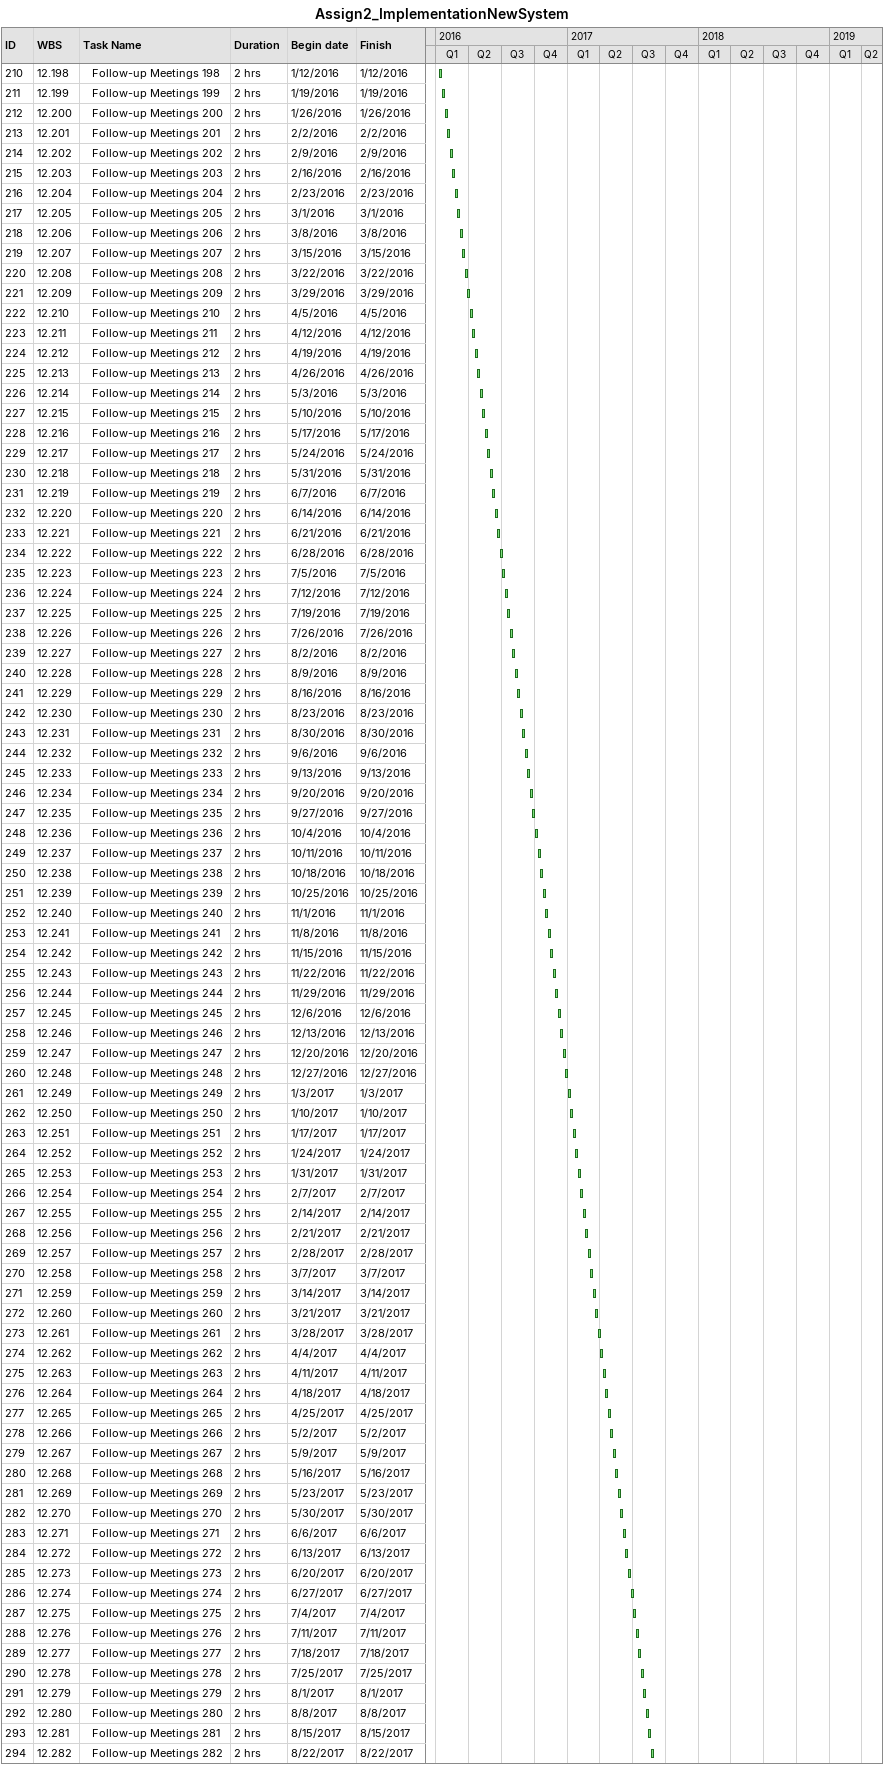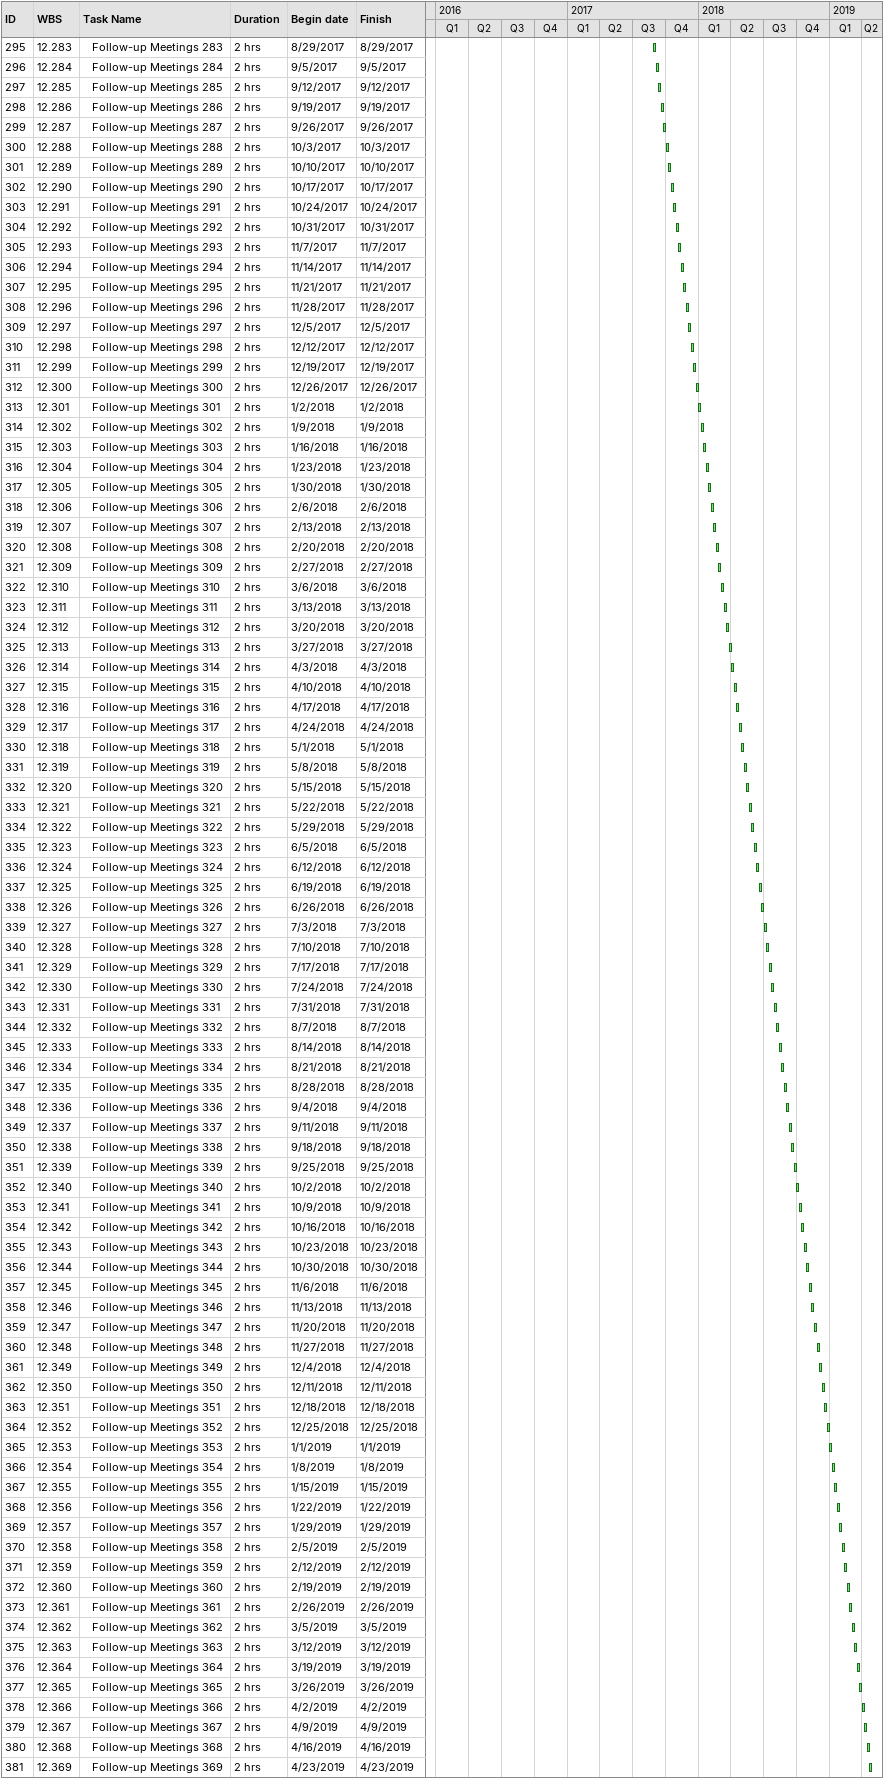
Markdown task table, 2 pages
Assign2_ImplementationNewSystem

| ID | WBS | Task | Duration | Start | Finish |
|---|---|---|---|---|---|
| 210 | 12.198 | Follow-up Meetings 198 | 2h | 2016-01-12 | 2016-01-12 |
| 211 | 12.199 | Follow-up Meetings 199 | 2h | 2016-01-19 | 2016-01-19 |
| 212 | 12.200 | Follow-up Meetings 200 | 2h | 2016-01-26 | 2016-01-26 |
| 213 | 12.201 | Follow-up Meetings 201 | 2h | 2016-02-02 | 2016-02-02 |
| 214 | 12.202 | Follow-up Meetings 202 | 2h | 2016-02-09 | 2016-02-09 |
| 215 | 12.203 | Follow-up Meetings 203 | 2h | 2016-02-16 | 2016-02-16 |
| 216 | 12.204 | Follow-up Meetings 204 | 2h | 2016-02-23 | 2016-02-23 |
| 217 | 12.205 | Follow-up Meetings 205 | 2h | 2016-03-01 | 2016-03-01 |
| 218 | 12.206 | Follow-up Meetings 206 | 2h | 2016-03-08 | 2016-03-08 |
| 219 | 12.207 | Follow-up Meetings 207 | 2h | 2016-03-15 | 2016-03-15 |
| 220 | 12.208 | Follow-up Meetings 208 | 2h | 2016-03-22 | 2016-03-22 |
| 221 | 12.209 | Follow-up Meetings 209 | 2h | 2016-03-29 | 2016-03-29 |
| 222 | 12.210 | Follow-up Meetings 210 | 2h | 2016-04-05 | 2016-04-05 |
| 223 | 12.211 | Follow-up Meetings 211 | 2h | 2016-04-12 | 2016-04-12 |
| 224 | 12.212 | Follow-up Meetings 212 | 2h | 2016-04-19 | 2016-04-19 |
| 225 | 12.213 | Follow-up Meetings 213 | 2h | 2016-04-26 | 2016-04-26 |
| 226 | 12.214 | Follow-up Meetings 214 | 2h | 2016-05-03 | 2016-05-03 |
| 227 | 12.215 | Follow-up Meetings 215 | 2h | 2016-05-10 | 2016-05-10 |
| 228 | 12.216 | Follow-up Meetings 216 | 2h | 2016-05-17 | 2016-05-17 |
| 229 | 12.217 | Follow-up Meetings 217 | 2h | 2016-05-24 | 2016-05-24 |
| 230 | 12.218 | Follow-up Meetings 218 | 2h | 2016-05-31 | 2016-05-31 |
| 231 | 12.219 | Follow-up Meetings 219 | 2h | 2016-06-07 | 2016-06-07 |
| 232 | 12.220 | Follow-up Meetings 220 | 2h | 2016-06-14 | 2016-06-14 |
| 233 | 12.221 | Follow-up Meetings 221 | 2h | 2016-06-21 | 2016-06-21 |
| 234 | 12.222 | Follow-up Meetings 222 | 2h | 2016-06-28 | 2016-06-28 |
| 235 | 12.223 | Follow-up Meetings 223 | 2h | 2016-07-05 | 2016-07-05 |
| 236 | 12.224 | Follow-up Meetings 224 | 2h | 2016-07-12 | 2016-07-12 |
| 237 | 12.225 | Follow-up Meetings 225 | 2h | 2016-07-19 | 2016-07-19 |
| 238 | 12.226 | Follow-up Meetings 226 | 2h | 2016-07-26 | 2016-07-26 |
| 239 | 12.227 | Follow-up Meetings 227 | 2h | 2016-08-02 | 2016-08-02 |
| 240 | 12.228 | Follow-up Meetings 228 | 2h | 2016-08-09 | 2016-08-09 |
| 241 | 12.229 | Follow-up Meetings 229 | 2h | 2016-08-16 | 2016-08-16 |
| 242 | 12.230 | Follow-up Meetings 230 | 2h | 2016-08-23 | 2016-08-23 |
| 243 | 12.231 | Follow-up Meetings 231 | 2h | 2016-08-30 | 2016-08-30 |
| 244 | 12.232 | Follow-up Meetings 232 | 2h | 2016-09-06 | 2016-09-06 |
| 245 | 12.233 | Follow-up Meetings 233 | 2h | 2016-09-13 | 2016-09-13 |
| 246 | 12.234 | Follow-up Meetings 234 | 2h | 2016-09-20 | 2016-09-20 |
| 247 | 12.235 | Follow-up Meetings 235 | 2h | 2016-09-27 | 2016-09-27 |
| 248 | 12.236 | Follow-up Meetings 236 | 2h | 2016-10-04 | 2016-10-04 |
| 249 | 12.237 | Follow-up Meetings 237 | 2h | 2016-10-11 | 2016-10-11 |
| 250 | 12.238 | Follow-up Meetings 238 | 2h | 2016-10-18 | 2016-10-18 |
| 251 | 12.239 | Follow-up Meetings 239 | 2h | 2016-10-25 | 2016-10-25 |
| 252 | 12.240 | Follow-up Meetings 240 | 2h | 2016-11-01 | 2016-11-01 |
| 253 | 12.241 | Follow-up Meetings 241 | 2h | 2016-11-08 | 2016-11-08 |
| 254 | 12.242 | Follow-up Meetings 242 | 2h | 2016-11-15 | 2016-11-15 |
| 255 | 12.243 | Follow-up Meetings 243 | 2h | 2016-11-22 | 2016-11-22 |
| 256 | 12.244 | Follow-up Meetings 244 | 2h | 2016-11-29 | 2016-11-29 |
| 257 | 12.245 | Follow-up Meetings 245 | 2h | 2016-12-06 | 2016-12-06 |
| 258 | 12.246 | Follow-up Meetings 246 | 2h | 2016-12-13 | 2016-12-13 |
| 259 | 12.247 | Follow-up Meetings 247 | 2h | 2016-12-20 | 2016-12-20 |
| 260 | 12.248 | Follow-up Meetings 248 | 2h | 2016-12-27 | 2016-12-27 |
| 261 | 12.249 | Follow-up Meetings 249 | 2h | 2017-01-03 | 2017-01-03 |
| 262 | 12.250 | Follow-up Meetings 250 | 2h | 2017-01-10 | 2017-01-10 |
| 263 | 12.251 | Follow-up Meetings 251 | 2h | 2017-01-17 | 2017-01-17 |
| 264 | 12.252 | Follow-up Meetings 252 | 2h | 2017-01-24 | 2017-01-24 |
| 265 | 12.253 | Follow-up Meetings 253 | 2h | 2017-01-31 | 2017-01-31 |
| 266 | 12.254 | Follow-up Meetings 254 | 2h | 2017-02-07 | 2017-02-07 |
| 267 | 12.255 | Follow-up Meetings 255 | 2h | 2017-02-14 | 2017-02-14 |
| 268 | 12.256 | Follow-up Meetings 256 | 2h | 2017-02-21 | 2017-02-21 |
| 269 | 12.257 | Follow-up Meetings 257 | 2h | 2017-02-28 | 2017-02-28 |
| 270 | 12.258 | Follow-up Meetings 258 | 2h | 2017-03-07 | 2017-03-07 |
| 271 | 12.259 | Follow-up Meetings 259 | 2h | 2017-03-14 | 2017-03-14 |
| 272 | 12.260 | Follow-up Meetings 260 | 2h | 2017-03-21 | 2017-03-21 |
| 273 | 12.261 | Follow-up Meetings 261 | 2h | 2017-03-28 | 2017-03-28 |
| 274 | 12.262 | Follow-up Meetings 262 | 2h | 2017-04-04 | 2017-04-04 |
| 275 | 12.263 | Follow-up Meetings 263 | 2h | 2017-04-11 | 2017-04-11 |
| 276 | 12.264 | Follow-up Meetings 264 | 2h | 2017-04-18 | 2017-04-18 |
| 277 | 12.265 | Follow-up Meetings 265 | 2h | 2017-04-25 | 2017-04-25 |
| 278 | 12.266 | Follow-up Meetings 266 | 2h | 2017-05-02 | 2017-05-02 |
| 279 | 12.267 | Follow-up Meetings 267 | 2h | 2017-05-09 | 2017-05-09 |
| 280 | 12.268 | Follow-up Meetings 268 | 2h | 2017-05-16 | 2017-05-16 |
| 281 | 12.269 | Follow-up Meetings 269 | 2h | 2017-05-23 | 2017-05-23 |
| 282 | 12.270 | Follow-up Meetings 270 | 2h | 2017-05-30 | 2017-05-30 |
| 283 | 12.271 | Follow-up Meetings 271 | 2h | 2017-06-06 | 2017-06-06 |
| 284 | 12.272 | Follow-up Meetings 272 | 2h | 2017-06-13 | 2017-06-13 |
| 285 | 12.273 | Follow-up Meetings 273 | 2h | 2017-06-20 | 2017-06-20 |
| 286 | 12.274 | Follow-up Meetings 274 | 2h | 2017-06-27 | 2017-06-27 |
| 287 | 12.275 | Follow-up Meetings 275 | 2h | 2017-07-04 | 2017-07-04 |
| 288 | 12.276 | Follow-up Meetings 276 | 2h | 2017-07-11 | 2017-07-11 |
| 289 | 12.277 | Follow-up Meetings 277 | 2h | 2017-07-18 | 2017-07-18 |
| 290 | 12.278 | Follow-up Meetings 278 | 2h | 2017-07-25 | 2017-07-25 |
| 291 | 12.279 | Follow-up Meetings 279 | 2h | 2017-08-01 | 2017-08-01 |
| 292 | 12.280 | Follow-up Meetings 280 | 2h | 2017-08-08 | 2017-08-08 |
| 293 | 12.281 | Follow-up Meetings 281 | 2h | 2017-08-15 | 2017-08-15 |
| 294 | 12.282 | Follow-up Meetings 282 | 2h | 2017-08-22 | 2017-08-22 |
| 295 | 12.283 | Follow-up Meetings 283 | 2h | 2017-08-29 | 2017-08-29 |
| 296 | 12.284 | Follow-up Meetings 284 | 2h | 2017-09-05 | 2017-09-05 |
| 297 | 12.285 | Follow-up Meetings 285 | 2h | 2017-09-12 | 2017-09-12 |
| 298 | 12.286 | Follow-up Meetings 286 | 2h | 2017-09-19 | 2017-09-19 |
| 299 | 12.287 | Follow-up Meetings 287 | 2h | 2017-09-26 | 2017-09-26 |
| 300 | 12.288 | Follow-up Meetings 288 | 2h | 2017-10-03 | 2017-10-03 |
| 301 | 12.289 | Follow-up Meetings 289 | 2h | 2017-10-10 | 2017-10-10 |
| 302 | 12.290 | Follow-up Meetings 290 | 2h | 2017-10-17 | 2017-10-17 |
| 303 | 12.291 | Follow-up Meetings 291 | 2h | 2017-10-24 | 2017-10-24 |
| 304 | 12.292 | Follow-up Meetings 292 | 2h | 2017-10-31 | 2017-10-31 |
| 305 | 12.293 | Follow-up Meetings 293 | 2h | 2017-11-07 | 2017-11-07 |
| 306 | 12.294 | Follow-up Meetings 294 | 2h | 2017-11-14 | 2017-11-14 |
| 307 | 12.295 | Follow-up Meetings 295 | 2h | 2017-11-21 | 2017-11-21 |
| 308 | 12.296 | Follow-up Meetings 296 | 2h | 2017-11-28 | 2017-11-28 |
| 309 | 12.297 | Follow-up Meetings 297 | 2h | 2017-12-05 | 2017-12-05 |
| 310 | 12.298 | Follow-up Meetings 298 | 2h | 2017-12-12 | 2017-12-12 |
| 311 | 12.299 | Follow-up Meetings 299 | 2h | 2017-12-19 | 2017-12-19 |
| 312 | 12.300 | Follow-up Meetings 300 | 2h | 2017-12-26 | 2017-12-26 |
| 313 | 12.301 | Follow-up Meetings 301 | 2h | 2018-01-02 | 2018-01-02 |
| 314 | 12.302 | Follow-up Meetings 302 | 2h | 2018-01-09 | 2018-01-09 |
| 315 | 12.303 | Follow-up Meetings 303 | 2h | 2018-01-16 | 2018-01-16 |
| 316 | 12.304 | Follow-up Meetings 304 | 2h | 2018-01-23 | 2018-01-23 |
| 317 | 12.305 | Follow-up Meetings 305 | 2h | 2018-01-30 | 2018-01-30 |
| 318 | 12.306 | Follow-up Meetings 306 | 2h | 2018-02-06 | 2018-02-06 |
| 319 | 12.307 | Follow-up Meetings 307 | 2h | 2018-02-13 | 2018-02-13 |
| 320 | 12.308 | Follow-up Meetings 308 | 2h | 2018-02-20 | 2018-02-20 |
| 321 | 12.309 | Follow-up Meetings 309 | 2h | 2018-02-27 | 2018-02-27 |
| 322 | 12.310 | Follow-up Meetings 310 | 2h | 2018-03-06 | 2018-03-06 |
| 323 | 12.311 | Follow-up Meetings 311 | 2h | 2018-03-13 | 2018-03-13 |
| 324 | 12.312 | Follow-up Meetings 312 | 2h | 2018-03-20 | 2018-03-20 |
| 325 | 12.313 | Follow-up Meetings 313 | 2h | 2018-03-27 | 2018-03-27 |
| 326 | 12.314 | Follow-up Meetings 314 | 2h | 2018-04-03 | 2018-04-03 |
| 327 | 12.315 | Follow-up Meetings 315 | 2h | 2018-04-10 | 2018-04-10 |
| 328 | 12.316 | Follow-up Meetings 316 | 2h | 2018-04-17 | 2018-04-17 |
| 329 | 12.317 | Follow-up Meetings 317 | 2h | 2018-04-24 | 2018-04-24 |
| 330 | 12.318 | Follow-up Meetings 318 | 2h | 2018-05-01 | 2018-05-01 |
| 331 | 12.319 | Follow-up Meetings 319 | 2h | 2018-05-08 | 2018-05-08 |
| 332 | 12.320 | Follow-up Meetings 320 | 2h | 2018-05-15 | 2018-05-15 |
| 333 | 12.321 | Follow-up Meetings 321 | 2h | 2018-05-22 | 2018-05-22 |
| 334 | 12.322 | Follow-up Meetings 322 | 2h | 2018-05-29 | 2018-05-29 |
| 335 | 12.323 | Follow-up Meetings 323 | 2h | 2018-06-05 | 2018-06-05 |
| 336 | 12.324 | Follow-up Meetings 324 | 2h | 2018-06-12 | 2018-06-12 |
| 337 | 12.325 | Follow-up Meetings 325 | 2h | 2018-06-19 | 2018-06-19 |
| 338 | 12.326 | Follow-up Meetings 326 | 2h | 2018-06-26 | 2018-06-26 |
| 339 | 12.327 | Follow-up Meetings 327 | 2h | 2018-07-03 | 2018-07-03 |
| 340 | 12.328 | Follow-up Meetings 328 | 2h | 2018-07-10 | 2018-07-10 |
| 341 | 12.329 | Follow-up Meetings 329 | 2h | 2018-07-17 | 2018-07-17 |
| 342 | 12.330 | Follow-up Meetings 330 | 2h | 2018-07-24 | 2018-07-24 |
| 343 | 12.331 | Follow-up Meetings 331 | 2h | 2018-07-31 | 2018-07-31 |
| 344 | 12.332 | Follow-up Meetings 332 | 2h | 2018-08-07 | 2018-08-07 |
| 345 | 12.333 | Follow-up Meetings 333 | 2h | 2018-08-14 | 2018-08-14 |
| 346 | 12.334 | Follow-up Meetings 334 | 2h | 2018-08-21 | 2018-08-21 |
| 347 | 12.335 | Follow-up Meetings 335 | 2h | 2018-08-28 | 2018-08-28 |
| 348 | 12.336 | Follow-up Meetings 336 | 2h | 2018-09-04 | 2018-09-04 |
| 349 | 12.337 | Follow-up Meetings 337 | 2h | 2018-09-11 | 2018-09-11 |
| 350 | 12.338 | Follow-up Meetings 338 | 2h | 2018-09-18 | 2018-09-18 |
| 351 | 12.339 | Follow-up Meetings 339 | 2h | 2018-09-25 | 2018-09-25 |
| 352 | 12.340 | Follow-up Meetings 340 | 2h | 2018-10-02 | 2018-10-02 |
| 353 | 12.341 | Follow-up Meetings 341 | 2h | 2018-10-09 | 2018-10-09 |
| 354 | 12.342 | Follow-up Meetings 342 | 2h | 2018-10-16 | 2018-10-16 |
| 355 | 12.343 | Follow-up Meetings 343 | 2h | 2018-10-23 | 2018-10-23 |
| 356 | 12.344 | Follow-up Meetings 344 | 2h | 2018-10-30 | 2018-10-30 |
| 357 | 12.345 | Follow-up Meetings 345 | 2h | 2018-11-06 | 2018-11-06 |
| 358 | 12.346 | Follow-up Meetings 346 | 2h | 2018-11-13 | 2018-11-13 |
| 359 | 12.347 | Follow-up Meetings 347 | 2h | 2018-11-20 | 2018-11-20 |
| 360 | 12.348 | Follow-up Meetings 348 | 2h | 2018-11-27 | 2018-11-27 |
| 361 | 12.349 | Follow-up Meetings 349 | 2h | 2018-12-04 | 2018-12-04 |
| 362 | 12.350 | Follow-up Meetings 350 | 2h | 2018-12-11 | 2018-12-11 |
| 363 | 12.351 | Follow-up Meetings 351 | 2h | 2018-12-18 | 2018-12-18 |
| 364 | 12.352 | Follow-up Meetings 352 | 2h | 2018-12-25 | 2018-12-25 |
| 365 | 12.353 | Follow-up Meetings 353 | 2h | 2019-01-01 | 2019-01-01 |
| 366 | 12.354 | Follow-up Meetings 354 | 2h | 2019-01-08 | 2019-01-08 |
| 367 | 12.355 | Follow-up Meetings 355 | 2h | 2019-01-15 | 2019-01-15 |
| 368 | 12.356 | Follow-up Meetings 356 | 2h | 2019-01-22 | 2019-01-22 |
| 369 | 12.357 | Follow-up Meetings 357 | 2h | 2019-01-29 | 2019-01-29 |
| 370 | 12.358 | Follow-up Meetings 358 | 2h | 2019-02-05 | 2019-02-05 |
| 371 | 12.359 | Follow-up Meetings 359 | 2h | 2019-02-12 | 2019-02-12 |
| 372 | 12.360 | Follow-up Meetings 360 | 2h | 2019-02-19 | 2019-02-19 |
| 373 | 12.361 | Follow-up Meetings 361 | 2h | 2019-02-26 | 2019-02-26 |
| 374 | 12.362 | Follow-up Meetings 362 | 2h | 2019-03-05 | 2019-03-05 |
| 375 | 12.363 | Follow-up Meetings 363 | 2h | 2019-03-12 | 2019-03-12 |
| 376 | 12.364 | Follow-up Meetings 364 | 2h | 2019-03-19 | 2019-03-19 |
| 377 | 12.365 | Follow-up Meetings 365 | 2h | 2019-03-26 | 2019-03-26 |
| 378 | 12.366 | Follow-up Meetings 366 | 2h | 2019-04-02 | 2019-04-02 |
| 379 | 12.367 | Follow-up Meetings 367 | 2h | 2019-04-09 | 2019-04-09 |
| 380 | 12.368 | Follow-up Meetings 368 | 2h | 2019-04-16 | 2019-04-16 |
| 381 | 12.369 | Follow-up Meetings 369 | 2h | 2019-04-23 | 2019-04-23 |
